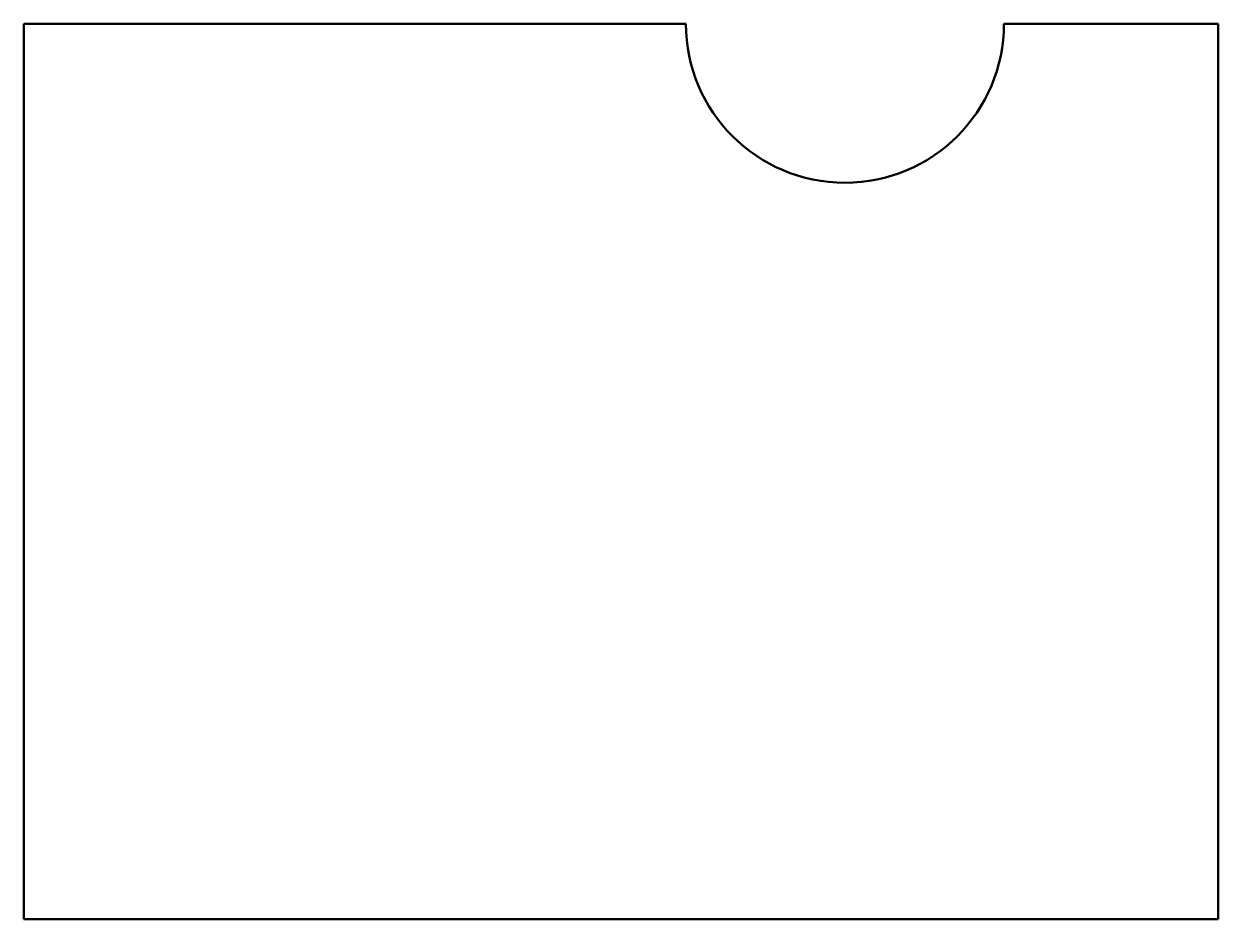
# Model space of a CAD drawing. Header units: millimetres. Extents: x 0 to 1600, y 0 to 1200.
import ezdxf

# ---------------------------------------------------------------- set-up
doc = ezdxf.new("R2010")
doc.units = ezdxf.units.MM
doc.layers.add('IV_OUTER_PROFILE', color=7, linetype='Continuous', lineweight=50)

msp = doc.modelspace()

# ---------------------------------------------------------------- linework, layer by layer
at = {"layer": 'IV_OUTER_PROFILE'}
for p, q in [((0, 1200), (887, 1200)), ((0, 0), (0, 1200)), ((1313, 1200), (1600, 1200)), ((1600, 1200), (1600, 0)), ((1600, 0), (0, 0))]:
    msp.add_line(p, q, dxfattribs=at)
msp.add_arc((1100, 1200), 213, 180, 0, dxfattribs=at)

doc.saveas('drawing.dxf')
